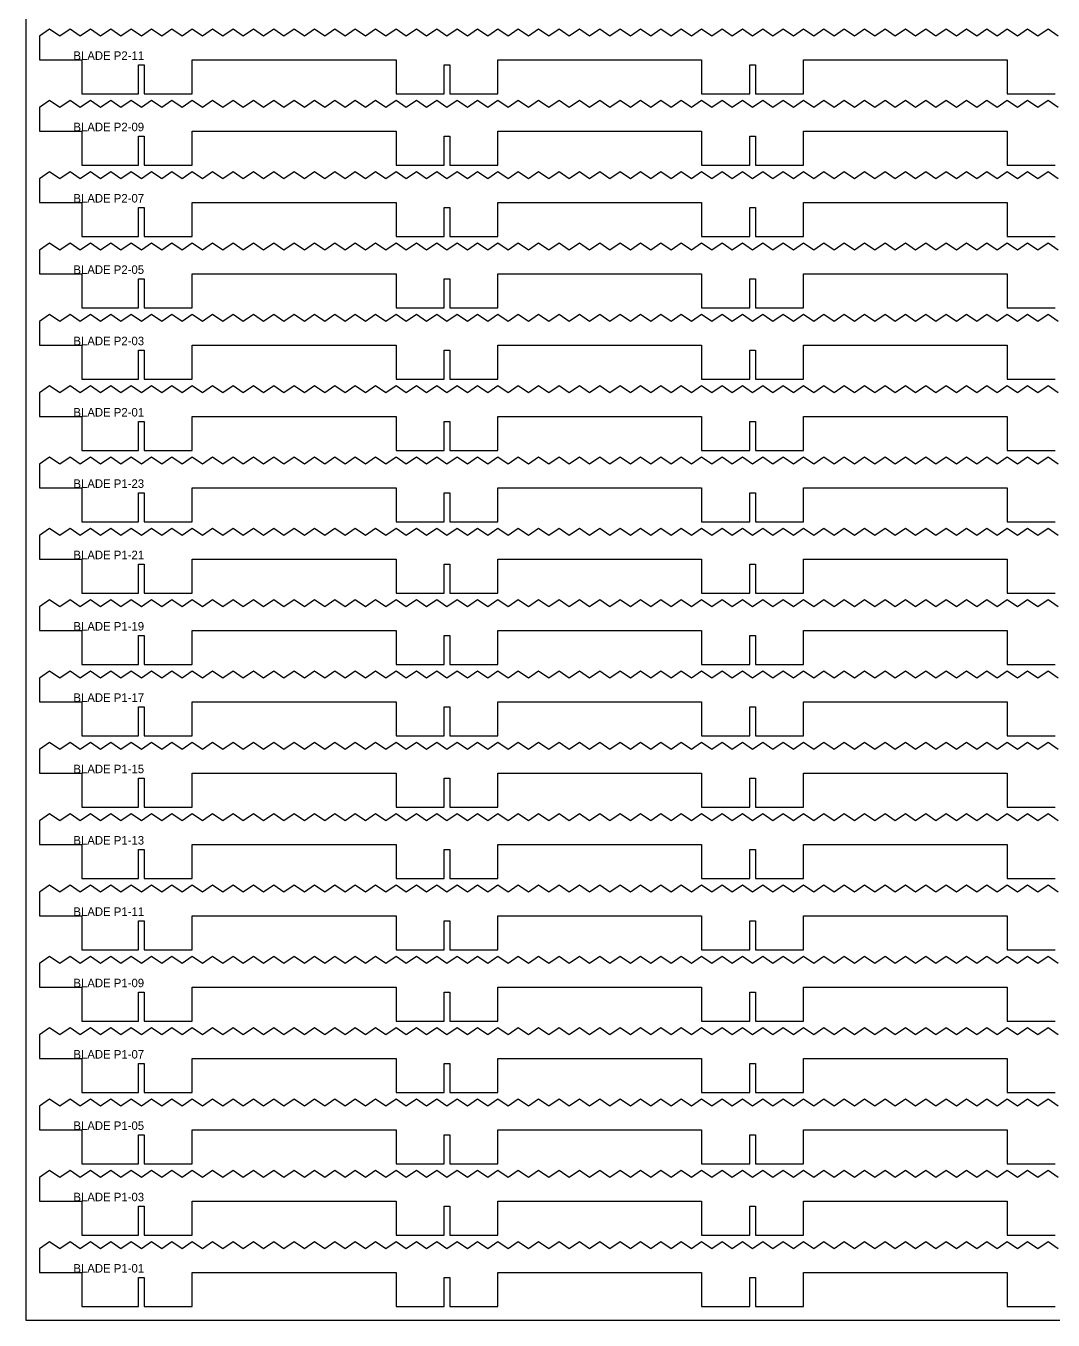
# Model space of a CAD drawing. Header units: millimetres. Extents: x 0 to 3048, y 0 to 1544.
# Drawn here: x 0 to 605, y 0 to 762 of the extents above; entities that cross this region are included whole.
import ezdxf

# ---------------------------------------------------------------- set-up
doc = ezdxf.new("R2010")
doc.units = ezdxf.units.MM
for name, color, linetype in [('CUT', 1, 'Continuous'), ('LABELS', 3, 'Continuous'), ('SHEET', 8, 'Continuous')]:
    doc.layers.add(name, color=color, linetype=linetype)

msp = doc.modelspace()

# ---------------------------------------------------------------- linework, layer by layer
at = {"layer": 'CUT'}
for points in [[(608, 756), (602, 760), (596, 756), (590, 760), (584, 756), (578, 760), (572, 756), (566, 760), (560, 756), (554, 760), (548, 756), (542, 760), (536, 756), (530, 760), (524, 756), (518, 760), (512, 756), (506, 760), (500, 756), (494, 760), (488, 756), (482, 760), (476, 756), (470, 760), (464, 756), (458, 760), (452, 756), (446, 760), (440, 756), (434, 760), (428, 756), (422, 760), (416, 756), (410, 760), (404, 756), (398, 760), (392, 756), (386, 760), (380, 756), (374, 760), (368, 756), (362, 760), (356, 756), (350, 760), (344, 756), (338, 760), (332, 756), (326, 760), (320, 756), (314, 760), (308, 756), (302, 760), (296, 756), (290, 760), (284, 756), (278, 760), (272, 756), (266, 760), (260, 756), (254, 760), (248, 756), (242, 760), (236, 756), (230, 760), (224, 756), (218, 760), (212, 756), (206, 760), (200, 756), (194, 760), (188, 756), (182, 760), (176, 756), (170, 760), (164, 756), (158, 760), (152, 756), (146, 760), (140, 756), (134, 760), (128, 756), (122, 760), (116, 756), (110, 760), (104, 756), (98, 760), (92, 756), (86, 760), (80, 756), (74, 760), (68, 756), (62, 760), (56, 756), (50, 760), (44, 756), (38, 760), (32, 756), (26, 760), (20, 756), (14, 760), (8, 756), (8, 742), (33, 742), (33, 722), (66.3, 722), (66.3, 739), (69.7, 739), (69.7, 722), (98, 722), (98, 742), (218, 742), (218, 722), (246.3, 722), (246.3, 739), (249.7, 739), (249.7, 722), (278, 722), (278, 742), (398, 742), (398, 722), (426.3, 722), (426.3, 739), (429.7, 739), (429.7, 722), (458, 722), (458, 742), (578, 742), (578, 722), (606.3, 722)], [(608, 714), (602, 718), (596, 714), (590, 718), (584, 714), (578, 718), (572, 714), (566, 718), (560, 714), (554, 718), (548, 714), (542, 718), (536, 714), (530, 718), (524, 714), (518, 718), (512, 714), (506, 718), (500, 714), (494, 718), (488, 714), (482, 718), (476, 714), (470, 718), (464, 714), (458, 718), (452, 714), (446, 718), (440, 714), (434, 718), (428, 714), (422, 718), (416, 714), (410, 718), (404, 714), (398, 718), (392, 714), (386, 718), (380, 714), (374, 718), (368, 714), (362, 718), (356, 714), (350, 718), (344, 714), (338, 718), (332, 714), (326, 718), (320, 714), (314, 718), (308, 714), (302, 718), (296, 714), (290, 718), (284, 714), (278, 718), (272, 714), (266, 718), (260, 714), (254, 718), (248, 714), (242, 718), (236, 714), (230, 718), (224, 714), (218, 718), (212, 714), (206, 718), (200, 714), (194, 718), (188, 714), (182, 718), (176, 714), (170, 718), (164, 714), (158, 718), (152, 714), (146, 718), (140, 714), (134, 718), (128, 714), (122, 718), (116, 714), (110, 718), (104, 714), (98, 718), (92, 714), (86, 718), (80, 714), (74, 718), (68, 714), (62, 718), (56, 714), (50, 718), (44, 714), (38, 718), (32, 714), (26, 718), (20, 714), (14, 718), (8, 714), (8, 700), (33, 700), (33, 680), (66.3, 680), (66.3, 697), (69.7, 697), (69.7, 680), (98, 680), (98, 700), (218, 700), (218, 680), (246.3, 680), (246.3, 697), (249.7, 697), (249.7, 680), (278, 680), (278, 700), (398, 700), (398, 680), (426.3, 680), (426.3, 697), (429.7, 697), (429.7, 680), (458, 680), (458, 700), (578, 700), (578, 680), (606.3, 680)], [(608, 672), (602, 676), (596, 672), (590, 676), (584, 672), (578, 676), (572, 672), (566, 676), (560, 672), (554, 676), (548, 672), (542, 676), (536, 672), (530, 676), (524, 672), (518, 676), (512, 672), (506, 676), (500, 672), (494, 676), (488, 672), (482, 676), (476, 672), (470, 676), (464, 672), (458, 676), (452, 672), (446, 676), (440, 672), (434, 676), (428, 672), (422, 676), (416, 672), (410, 676), (404, 672), (398, 676), (392, 672), (386, 676), (380, 672), (374, 676), (368, 672), (362, 676), (356, 672), (350, 676), (344, 672), (338, 676), (332, 672), (326, 676), (320, 672), (314, 676), (308, 672), (302, 676), (296, 672), (290, 676), (284, 672), (278, 676), (272, 672), (266, 676), (260, 672), (254, 676), (248, 672), (242, 676), (236, 672), (230, 676), (224, 672), (218, 676), (212, 672), (206, 676), (200, 672), (194, 676), (188, 672), (182, 676), (176, 672), (170, 676), (164, 672), (158, 676), (152, 672), (146, 676), (140, 672), (134, 676), (128, 672), (122, 676), (116, 672), (110, 676), (104, 672), (98, 676), (92, 672), (86, 676), (80, 672), (74, 676), (68, 672), (62, 676), (56, 672), (50, 676), (44, 672), (38, 676), (32, 672), (26, 676), (20, 672), (14, 676), (8, 672), (8, 658), (33, 658), (33, 638), (66.3, 638), (66.3, 655), (69.7, 655), (69.7, 638), (98, 638), (98, 658), (218, 658), (218, 638), (246.3, 638), (246.3, 655), (249.7, 655), (249.7, 638), (278, 638), (278, 658), (398, 658), (398, 638), (426.3, 638), (426.3, 655), (429.7, 655), (429.7, 638), (458, 638), (458, 658), (578, 658), (578, 638), (606.3, 638)], [(608, 630), (602, 634), (596, 630), (590, 634), (584, 630), (578, 634), (572, 630), (566, 634), (560, 630), (554, 634), (548, 630), (542, 634), (536, 630), (530, 634), (524, 630), (518, 634), (512, 630), (506, 634), (500, 630), (494, 634), (488, 630), (482, 634), (476, 630), (470, 634), (464, 630), (458, 634), (452, 630), (446, 634), (440, 630), (434, 634), (428, 630), (422, 634), (416, 630), (410, 634), (404, 630), (398, 634), (392, 630), (386, 634), (380, 630), (374, 634), (368, 630), (362, 634), (356, 630), (350, 634), (344, 630), (338, 634), (332, 630), (326, 634), (320, 630), (314, 634), (308, 630), (302, 634), (296, 630), (290, 634), (284, 630), (278, 634), (272, 630), (266, 634), (260, 630), (254, 634), (248, 630), (242, 634), (236, 630), (230, 634), (224, 630), (218, 634), (212, 630), (206, 634), (200, 630), (194, 634), (188, 630), (182, 634), (176, 630), (170, 634), (164, 630), (158, 634), (152, 630), (146, 634), (140, 630), (134, 634), (128, 630), (122, 634), (116, 630), (110, 634), (104, 630), (98, 634), (92, 630), (86, 634), (80, 630), (74, 634), (68, 630), (62, 634), (56, 630), (50, 634), (44, 630), (38, 634), (32, 630), (26, 634), (20, 630), (14, 634), (8, 630), (8, 616), (33, 616), (33, 596), (66.3, 596), (66.3, 613), (69.7, 613), (69.7, 596), (98, 596), (98, 616), (218, 616), (218, 596), (246.3, 596), (246.3, 613), (249.7, 613), (249.7, 596), (278, 596), (278, 616), (398, 616), (398, 596), (426.3, 596), (426.3, 613), (429.7, 613), (429.7, 596), (458, 596), (458, 616), (578, 616), (578, 596), (606.3, 596)], [(608, 588), (602, 592), (596, 588), (590, 592), (584, 588), (578, 592), (572, 588), (566, 592), (560, 588), (554, 592), (548, 588), (542, 592), (536, 588), (530, 592), (524, 588), (518, 592), (512, 588), (506, 592), (500, 588), (494, 592), (488, 588), (482, 592), (476, 588), (470, 592), (464, 588), (458, 592), (452, 588), (446, 592), (440, 588), (434, 592), (428, 588), (422, 592), (416, 588), (410, 592), (404, 588), (398, 592), (392, 588), (386, 592), (380, 588), (374, 592), (368, 588), (362, 592), (356, 588), (350, 592), (344, 588), (338, 592), (332, 588), (326, 592), (320, 588), (314, 592), (308, 588), (302, 592), (296, 588), (290, 592), (284, 588), (278, 592), (272, 588), (266, 592), (260, 588), (254, 592), (248, 588), (242, 592), (236, 588), (230, 592), (224, 588), (218, 592), (212, 588), (206, 592), (200, 588), (194, 592), (188, 588), (182, 592), (176, 588), (170, 592), (164, 588), (158, 592), (152, 588), (146, 592), (140, 588), (134, 592), (128, 588), (122, 592), (116, 588), (110, 592), (104, 588), (98, 592), (92, 588), (86, 592), (80, 588), (74, 592), (68, 588), (62, 592), (56, 588), (50, 592), (44, 588), (38, 592), (32, 588), (26, 592), (20, 588), (14, 592), (8, 588), (8, 574), (33, 574), (33, 554), (66.3, 554), (66.3, 571), (69.7, 571), (69.7, 554), (98, 554), (98, 574), (218, 574), (218, 554), (246.3, 554), (246.3, 571), (249.7, 571), (249.7, 554), (278, 554), (278, 574), (398, 574), (398, 554), (426.3, 554), (426.3, 571), (429.7, 571), (429.7, 554), (458, 554), (458, 574), (578, 574), (578, 554), (606.3, 554)], [(608, 546), (602, 550), (596, 546), (590, 550), (584, 546), (578, 550), (572, 546), (566, 550), (560, 546), (554, 550), (548, 546), (542, 550), (536, 546), (530, 550), (524, 546), (518, 550), (512, 546), (506, 550), (500, 546), (494, 550), (488, 546), (482, 550), (476, 546), (470, 550), (464, 546), (458, 550), (452, 546), (446, 550), (440, 546), (434, 550), (428, 546), (422, 550), (416, 546), (410, 550), (404, 546), (398, 550), (392, 546), (386, 550), (380, 546), (374, 550), (368, 546), (362, 550), (356, 546), (350, 550), (344, 546), (338, 550), (332, 546), (326, 550), (320, 546), (314, 550), (308, 546), (302, 550), (296, 546), (290, 550), (284, 546), (278, 550), (272, 546), (266, 550), (260, 546), (254, 550), (248, 546), (242, 550), (236, 546), (230, 550), (224, 546), (218, 550), (212, 546), (206, 550), (200, 546), (194, 550), (188, 546), (182, 550), (176, 546), (170, 550), (164, 546), (158, 550), (152, 546), (146, 550), (140, 546), (134, 550), (128, 546), (122, 550), (116, 546), (110, 550), (104, 546), (98, 550), (92, 546), (86, 550), (80, 546), (74, 550), (68, 546), (62, 550), (56, 546), (50, 550), (44, 546), (38, 550), (32, 546), (26, 550), (20, 546), (14, 550), (8, 546), (8, 532), (33, 532), (33, 512), (66.3, 512), (66.3, 529), (69.7, 529), (69.7, 512), (98, 512), (98, 532), (218, 532), (218, 512), (246.3, 512), (246.3, 529), (249.7, 529), (249.7, 512), (278, 512), (278, 532), (398, 532), (398, 512), (426.3, 512), (426.3, 529), (429.7, 529), (429.7, 512), (458, 512), (458, 532), (578, 532), (578, 512), (606.3, 512)], [(608, 504), (602, 508), (596, 504), (590, 508), (584, 504), (578, 508), (572, 504), (566, 508), (560, 504), (554, 508), (548, 504), (542, 508), (536, 504), (530, 508), (524, 504), (518, 508), (512, 504), (506, 508), (500, 504), (494, 508), (488, 504), (482, 508), (476, 504), (470, 508), (464, 504), (458, 508), (452, 504), (446, 508), (440, 504), (434, 508), (428, 504), (422, 508), (416, 504), (410, 508), (404, 504), (398, 508), (392, 504), (386, 508), (380, 504), (374, 508), (368, 504), (362, 508), (356, 504), (350, 508), (344, 504), (338, 508), (332, 504), (326, 508), (320, 504), (314, 508), (308, 504), (302, 508), (296, 504), (290, 508), (284, 504), (278, 508), (272, 504), (266, 508), (260, 504), (254, 508), (248, 504), (242, 508), (236, 504), (230, 508), (224, 504), (218, 508), (212, 504), (206, 508), (200, 504), (194, 508), (188, 504), (182, 508), (176, 504), (170, 508), (164, 504), (158, 508), (152, 504), (146, 508), (140, 504), (134, 508), (128, 504), (122, 508), (116, 504), (110, 508), (104, 504), (98, 508), (92, 504), (86, 508), (80, 504), (74, 508), (68, 504), (62, 508), (56, 504), (50, 508), (44, 504), (38, 508), (32, 504), (26, 508), (20, 504), (14, 508), (8, 504), (8, 490), (33, 490), (33, 470), (66.3, 470), (66.3, 487), (69.7, 487), (69.7, 470), (98, 470), (98, 490), (218, 490), (218, 470), (246.3, 470), (246.3, 487), (249.7, 487), (249.7, 470), (278, 470), (278, 490), (398, 490), (398, 470), (426.3, 470), (426.3, 487), (429.7, 487), (429.7, 470), (458, 470), (458, 490), (578, 490), (578, 470), (606.3, 470)], [(608, 462), (602, 466), (596, 462), (590, 466), (584, 462), (578, 466), (572, 462), (566, 466), (560, 462), (554, 466), (548, 462), (542, 466), (536, 462), (530, 466), (524, 462), (518, 466), (512, 462), (506, 466), (500, 462), (494, 466), (488, 462), (482, 466), (476, 462), (470, 466), (464, 462), (458, 466), (452, 462), (446, 466), (440, 462), (434, 466), (428, 462), (422, 466), (416, 462), (410, 466), (404, 462), (398, 466), (392, 462), (386, 466), (380, 462), (374, 466), (368, 462), (362, 466), (356, 462), (350, 466), (344, 462), (338, 466), (332, 462), (326, 466), (320, 462), (314, 466), (308, 462), (302, 466), (296, 462), (290, 466), (284, 462), (278, 466), (272, 462), (266, 466), (260, 462), (254, 466), (248, 462), (242, 466), (236, 462), (230, 466), (224, 462), (218, 466), (212, 462), (206, 466), (200, 462), (194, 466), (188, 462), (182, 466), (176, 462), (170, 466), (164, 462), (158, 466), (152, 462), (146, 466), (140, 462), (134, 466), (128, 462), (122, 466), (116, 462), (110, 466), (104, 462), (98, 466), (92, 462), (86, 466), (80, 462), (74, 466), (68, 462), (62, 466), (56, 462), (50, 466), (44, 462), (38, 466), (32, 462), (26, 466), (20, 462), (14, 466), (8, 462), (8, 448), (33, 448), (33, 428), (66.3, 428), (66.3, 445), (69.7, 445), (69.7, 428), (98, 428), (98, 448), (218, 448), (218, 428), (246.3, 428), (246.3, 445), (249.7, 445), (249.7, 428), (278, 428), (278, 448), (398, 448), (398, 428), (426.3, 428), (426.3, 445), (429.7, 445), (429.7, 428), (458, 428), (458, 448), (578, 448), (578, 428), (606.3, 428)], [(608, 420), (602, 424), (596, 420), (590, 424), (584, 420), (578, 424), (572, 420), (566, 424), (560, 420), (554, 424), (548, 420), (542, 424), (536, 420), (530, 424), (524, 420), (518, 424), (512, 420), (506, 424), (500, 420), (494, 424), (488, 420), (482, 424), (476, 420), (470, 424), (464, 420), (458, 424), (452, 420), (446, 424), (440, 420), (434, 424), (428, 420), (422, 424), (416, 420), (410, 424), (404, 420), (398, 424), (392, 420), (386, 424), (380, 420), (374, 424), (368, 420), (362, 424), (356, 420), (350, 424), (344, 420), (338, 424), (332, 420), (326, 424), (320, 420), (314, 424), (308, 420), (302, 424), (296, 420), (290, 424), (284, 420), (278, 424), (272, 420), (266, 424), (260, 420), (254, 424), (248, 420), (242, 424), (236, 420), (230, 424), (224, 420), (218, 424), (212, 420), (206, 424), (200, 420), (194, 424), (188, 420), (182, 424), (176, 420), (170, 424), (164, 420), (158, 424), (152, 420), (146, 424), (140, 420), (134, 424), (128, 420), (122, 424), (116, 420), (110, 424), (104, 420), (98, 424), (92, 420), (86, 424), (80, 420), (74, 424), (68, 420), (62, 424), (56, 420), (50, 424), (44, 420), (38, 424), (32, 420), (26, 424), (20, 420), (14, 424), (8, 420), (8, 406), (33, 406), (33, 386), (66.3, 386), (66.3, 403), (69.7, 403), (69.7, 386), (98, 386), (98, 406), (218, 406), (218, 386), (246.3, 386), (246.3, 403), (249.7, 403), (249.7, 386), (278, 386), (278, 406), (398, 406), (398, 386), (426.3, 386), (426.3, 403), (429.7, 403), (429.7, 386), (458, 386), (458, 406), (578, 406), (578, 386), (606.3, 386)], [(608, 378), (602, 382), (596, 378), (590, 382), (584, 378), (578, 382), (572, 378), (566, 382), (560, 378), (554, 382), (548, 378), (542, 382), (536, 378), (530, 382), (524, 378), (518, 382), (512, 378), (506, 382), (500, 378), (494, 382), (488, 378), (482, 382), (476, 378), (470, 382), (464, 378), (458, 382), (452, 378), (446, 382), (440, 378), (434, 382), (428, 378), (422, 382), (416, 378), (410, 382), (404, 378), (398, 382), (392, 378), (386, 382), (380, 378), (374, 382), (368, 378), (362, 382), (356, 378), (350, 382), (344, 378), (338, 382), (332, 378), (326, 382), (320, 378), (314, 382), (308, 378), (302, 382), (296, 378), (290, 382), (284, 378), (278, 382), (272, 378), (266, 382), (260, 378), (254, 382), (248, 378), (242, 382), (236, 378), (230, 382), (224, 378), (218, 382), (212, 378), (206, 382), (200, 378), (194, 382), (188, 378), (182, 382), (176, 378), (170, 382), (164, 378), (158, 382), (152, 378), (146, 382), (140, 378), (134, 382), (128, 378), (122, 382), (116, 378), (110, 382), (104, 378), (98, 382), (92, 378), (86, 382), (80, 378), (74, 382), (68, 378), (62, 382), (56, 378), (50, 382), (44, 378), (38, 382), (32, 378), (26, 382), (20, 378), (14, 382), (8, 378), (8, 364), (33, 364), (33, 344), (66.3, 344), (66.3, 361), (69.7, 361), (69.7, 344), (98, 344), (98, 364), (218, 364), (218, 344), (246.3, 344), (246.3, 361), (249.7, 361), (249.7, 344), (278, 344), (278, 364), (398, 364), (398, 344), (426.3, 344), (426.3, 361), (429.7, 361), (429.7, 344), (458, 344), (458, 364), (578, 364), (578, 344), (606.3, 344)], [(608, 336), (602, 340), (596, 336), (590, 340), (584, 336), (578, 340), (572, 336), (566, 340), (560, 336), (554, 340), (548, 336), (542, 340), (536, 336), (530, 340), (524, 336), (518, 340), (512, 336), (506, 340), (500, 336), (494, 340), (488, 336), (482, 340), (476, 336), (470, 340), (464, 336), (458, 340), (452, 336), (446, 340), (440, 336), (434, 340), (428, 336), (422, 340), (416, 336), (410, 340), (404, 336), (398, 340), (392, 336), (386, 340), (380, 336), (374, 340), (368, 336), (362, 340), (356, 336), (350, 340), (344, 336), (338, 340), (332, 336), (326, 340), (320, 336), (314, 340), (308, 336), (302, 340), (296, 336), (290, 340), (284, 336), (278, 340), (272, 336), (266, 340), (260, 336), (254, 340), (248, 336), (242, 340), (236, 336), (230, 340), (224, 336), (218, 340), (212, 336), (206, 340), (200, 336), (194, 340), (188, 336), (182, 340), (176, 336), (170, 340), (164, 336), (158, 340), (152, 336), (146, 340), (140, 336), (134, 340), (128, 336), (122, 340), (116, 336), (110, 340), (104, 336), (98, 340), (92, 336), (86, 340), (80, 336), (74, 340), (68, 336), (62, 340), (56, 336), (50, 340), (44, 336), (38, 340), (32, 336), (26, 340), (20, 336), (14, 340), (8, 336), (8, 322), (33, 322), (33, 302), (66.3, 302), (66.3, 319), (69.7, 319), (69.7, 302), (98, 302), (98, 322), (218, 322), (218, 302), (246.3, 302), (246.3, 319), (249.7, 319), (249.7, 302), (278, 302), (278, 322), (398, 322), (398, 302), (426.3, 302), (426.3, 319), (429.7, 319), (429.7, 302), (458, 302), (458, 322), (578, 322), (578, 302), (606.3, 302)], [(608, 294), (602, 298), (596, 294), (590, 298), (584, 294), (578, 298), (572, 294), (566, 298), (560, 294), (554, 298), (548, 294), (542, 298), (536, 294), (530, 298), (524, 294), (518, 298), (512, 294), (506, 298), (500, 294), (494, 298), (488, 294), (482, 298), (476, 294), (470, 298), (464, 294), (458, 298), (452, 294), (446, 298), (440, 294), (434, 298), (428, 294), (422, 298), (416, 294), (410, 298), (404, 294), (398, 298), (392, 294), (386, 298), (380, 294), (374, 298), (368, 294), (362, 298), (356, 294), (350, 298), (344, 294), (338, 298), (332, 294), (326, 298), (320, 294), (314, 298), (308, 294), (302, 298), (296, 294), (290, 298), (284, 294), (278, 298), (272, 294), (266, 298), (260, 294), (254, 298), (248, 294), (242, 298), (236, 294), (230, 298), (224, 294), (218, 298), (212, 294), (206, 298), (200, 294), (194, 298), (188, 294), (182, 298), (176, 294), (170, 298), (164, 294), (158, 298), (152, 294), (146, 298), (140, 294), (134, 298), (128, 294), (122, 298), (116, 294), (110, 298), (104, 294), (98, 298), (92, 294), (86, 298), (80, 294), (74, 298), (68, 294), (62, 298), (56, 294), (50, 298), (44, 294), (38, 298), (32, 294), (26, 298), (20, 294), (14, 298), (8, 294), (8, 280), (33, 280), (33, 260), (66.3, 260), (66.3, 277), (69.7, 277), (69.7, 260), (98, 260), (98, 280), (218, 280), (218, 260), (246.3, 260), (246.3, 277), (249.7, 277), (249.7, 260), (278, 260), (278, 280), (398, 280), (398, 260), (426.3, 260), (426.3, 277), (429.7, 277), (429.7, 260), (458, 260), (458, 280), (578, 280), (578, 260), (606.3, 260)], [(608, 252), (602, 256), (596, 252), (590, 256), (584, 252), (578, 256), (572, 252), (566, 256), (560, 252), (554, 256), (548, 252), (542, 256), (536, 252), (530, 256), (524, 252), (518, 256), (512, 252), (506, 256), (500, 252), (494, 256), (488, 252), (482, 256), (476, 252), (470, 256), (464, 252), (458, 256), (452, 252), (446, 256), (440, 252), (434, 256), (428, 252), (422, 256), (416, 252), (410, 256), (404, 252), (398, 256), (392, 252), (386, 256), (380, 252), (374, 256), (368, 252), (362, 256), (356, 252), (350, 256), (344, 252), (338, 256), (332, 252), (326, 256), (320, 252), (314, 256), (308, 252), (302, 256), (296, 252), (290, 256), (284, 252), (278, 256), (272, 252), (266, 256), (260, 252), (254, 256), (248, 252), (242, 256), (236, 252), (230, 256), (224, 252), (218, 256), (212, 252), (206, 256), (200, 252), (194, 256), (188, 252), (182, 256), (176, 252), (170, 256), (164, 252), (158, 256), (152, 252), (146, 256), (140, 252), (134, 256), (128, 252), (122, 256), (116, 252), (110, 256), (104, 252), (98, 256), (92, 252), (86, 256), (80, 252), (74, 256), (68, 252), (62, 256), (56, 252), (50, 256), (44, 252), (38, 256), (32, 252), (26, 256), (20, 252), (14, 256), (8, 252), (8, 238), (33, 238), (33, 218), (66.3, 218), (66.3, 235), (69.7, 235), (69.7, 218), (98, 218), (98, 238), (218, 238), (218, 218), (246.3, 218), (246.3, 235), (249.7, 235), (249.7, 218), (278, 218), (278, 238), (398, 238), (398, 218), (426.3, 218), (426.3, 235), (429.7, 235), (429.7, 218), (458, 218), (458, 238), (578, 238), (578, 218), (606.3, 218)], [(608, 210), (602, 214), (596, 210), (590, 214), (584, 210), (578, 214), (572, 210), (566, 214), (560, 210), (554, 214), (548, 210), (542, 214), (536, 210), (530, 214), (524, 210), (518, 214), (512, 210), (506, 214), (500, 210), (494, 214), (488, 210), (482, 214), (476, 210), (470, 214), (464, 210), (458, 214), (452, 210), (446, 214), (440, 210), (434, 214), (428, 210), (422, 214), (416, 210), (410, 214), (404, 210), (398, 214), (392, 210), (386, 214), (380, 210), (374, 214), (368, 210), (362, 214), (356, 210), (350, 214), (344, 210), (338, 214), (332, 210), (326, 214), (320, 210), (314, 214), (308, 210), (302, 214), (296, 210), (290, 214), (284, 210), (278, 214), (272, 210), (266, 214), (260, 210), (254, 214), (248, 210), (242, 214), (236, 210), (230, 214), (224, 210), (218, 214), (212, 210), (206, 214), (200, 210), (194, 214), (188, 210), (182, 214), (176, 210), (170, 214), (164, 210), (158, 214), (152, 210), (146, 214), (140, 210), (134, 214), (128, 210), (122, 214), (116, 210), (110, 214), (104, 210), (98, 214), (92, 210), (86, 214), (80, 210), (74, 214), (68, 210), (62, 214), (56, 210), (50, 214), (44, 210), (38, 214), (32, 210), (26, 214), (20, 210), (14, 214), (8, 210), (8, 196), (33, 196), (33, 176), (66.3, 176), (66.3, 193), (69.7, 193), (69.7, 176), (98, 176), (98, 196), (218, 196), (218, 176), (246.3, 176), (246.3, 193), (249.7, 193), (249.7, 176), (278, 176), (278, 196), (398, 196), (398, 176), (426.3, 176), (426.3, 193), (429.7, 193), (429.7, 176), (458, 176), (458, 196), (578, 196), (578, 176), (606.3, 176)], [(608, 168), (602, 172), (596, 168), (590, 172), (584, 168), (578, 172), (572, 168), (566, 172), (560, 168), (554, 172), (548, 168), (542, 172), (536, 168), (530, 172), (524, 168), (518, 172), (512, 168), (506, 172), (500, 168), (494, 172), (488, 168), (482, 172), (476, 168), (470, 172), (464, 168), (458, 172), (452, 168), (446, 172), (440, 168), (434, 172), (428, 168), (422, 172), (416, 168), (410, 172), (404, 168), (398, 172), (392, 168), (386, 172), (380, 168), (374, 172), (368, 168), (362, 172), (356, 168), (350, 172), (344, 168), (338, 172), (332, 168), (326, 172), (320, 168), (314, 172), (308, 168), (302, 172), (296, 168), (290, 172), (284, 168), (278, 172), (272, 168), (266, 172), (260, 168), (254, 172), (248, 168), (242, 172), (236, 168), (230, 172), (224, 168), (218, 172), (212, 168), (206, 172), (200, 168), (194, 172), (188, 168), (182, 172), (176, 168), (170, 172), (164, 168), (158, 172), (152, 168), (146, 172), (140, 168), (134, 172), (128, 168), (122, 172), (116, 168), (110, 172), (104, 168), (98, 172), (92, 168), (86, 172), (80, 168), (74, 172), (68, 168), (62, 172), (56, 168), (50, 172), (44, 168), (38, 172), (32, 168), (26, 172), (20, 168), (14, 172), (8, 168), (8, 154), (33, 154), (33, 134), (66.3, 134), (66.3, 151), (69.7, 151), (69.7, 134), (98, 134), (98, 154), (218, 154), (218, 134), (246.3, 134), (246.3, 151), (249.7, 151), (249.7, 134), (278, 134), (278, 154), (398, 154), (398, 134), (426.3, 134), (426.3, 151), (429.7, 151), (429.7, 134), (458, 134), (458, 154), (578, 154), (578, 134), (606.3, 134)], [(608, 126), (602, 130), (596, 126), (590, 130), (584, 126), (578, 130), (572, 126), (566, 130), (560, 126), (554, 130), (548, 126), (542, 130), (536, 126), (530, 130), (524, 126), (518, 130), (512, 126), (506, 130), (500, 126), (494, 130), (488, 126), (482, 130), (476, 126), (470, 130), (464, 126), (458, 130), (452, 126), (446, 130), (440, 126), (434, 130), (428, 126), (422, 130), (416, 126), (410, 130), (404, 126), (398, 130), (392, 126), (386, 130), (380, 126), (374, 130), (368, 126), (362, 130), (356, 126), (350, 130), (344, 126), (338, 130), (332, 126), (326, 130), (320, 126), (314, 130), (308, 126), (302, 130), (296, 126), (290, 130), (284, 126), (278, 130), (272, 126), (266, 130), (260, 126), (254, 130), (248, 126), (242, 130), (236, 126), (230, 130), (224, 126), (218, 130), (212, 126), (206, 130), (200, 126), (194, 130), (188, 126), (182, 130), (176, 126), (170, 130), (164, 126), (158, 130), (152, 126), (146, 130), (140, 126), (134, 130), (128, 126), (122, 130), (116, 126), (110, 130), (104, 126), (98, 130), (92, 126), (86, 130), (80, 126), (74, 130), (68, 126), (62, 130), (56, 126), (50, 130), (44, 126), (38, 130), (32, 126), (26, 130), (20, 126), (14, 130), (8, 126), (8, 112), (33, 112), (33, 92), (66.3, 92), (66.3, 109), (69.7, 109), (69.7, 92), (98, 92), (98, 112), (218, 112), (218, 92), (246.3, 92), (246.3, 109), (249.7, 109), (249.7, 92), (278, 92), (278, 112), (398, 112), (398, 92), (426.3, 92), (426.3, 109), (429.7, 109), (429.7, 92), (458, 92), (458, 112), (578, 112), (578, 92), (606.3, 92)], [(608, 84), (602, 88), (596, 84), (590, 88), (584, 84), (578, 88), (572, 84), (566, 88), (560, 84), (554, 88), (548, 84), (542, 88), (536, 84), (530, 88), (524, 84), (518, 88), (512, 84), (506, 88), (500, 84), (494, 88), (488, 84), (482, 88), (476, 84), (470, 88), (464, 84), (458, 88), (452, 84), (446, 88), (440, 84), (434, 88), (428, 84), (422, 88), (416, 84), (410, 88), (404, 84), (398, 88), (392, 84), (386, 88), (380, 84), (374, 88), (368, 84), (362, 88), (356, 84), (350, 88), (344, 84), (338, 88), (332, 84), (326, 88), (320, 84), (314, 88), (308, 84), (302, 88), (296, 84), (290, 88), (284, 84), (278, 88), (272, 84), (266, 88), (260, 84), (254, 88), (248, 84), (242, 88), (236, 84), (230, 88), (224, 84), (218, 88), (212, 84), (206, 88), (200, 84), (194, 88), (188, 84), (182, 88), (176, 84), (170, 88), (164, 84), (158, 88), (152, 84), (146, 88), (140, 84), (134, 88), (128, 84), (122, 88), (116, 84), (110, 88), (104, 84), (98, 88), (92, 84), (86, 88), (80, 84), (74, 88), (68, 84), (62, 88), (56, 84), (50, 88), (44, 84), (38, 88), (32, 84), (26, 88), (20, 84), (14, 88), (8, 84), (8, 70), (33, 70), (33, 50), (66.3, 50), (66.3, 67), (69.7, 67), (69.7, 50), (98, 50), (98, 70), (218, 70), (218, 50), (246.3, 50), (246.3, 67), (249.7, 67), (249.7, 50), (278, 50), (278, 70), (398, 70), (398, 50), (426.3, 50), (426.3, 67), (429.7, 67), (429.7, 50), (458, 50), (458, 70), (578, 70), (578, 50), (606.3, 50)], [(608, 42), (602, 46), (596, 42), (590, 46), (584, 42), (578, 46), (572, 42), (566, 46), (560, 42), (554, 46), (548, 42), (542, 46), (536, 42), (530, 46), (524, 42), (518, 46), (512, 42), (506, 46), (500, 42), (494, 46), (488, 42), (482, 46), (476, 42), (470, 46), (464, 42), (458, 46), (452, 42), (446, 46), (440, 42), (434, 46), (428, 42), (422, 46), (416, 42), (410, 46), (404, 42), (398, 46), (392, 42), (386, 46), (380, 42), (374, 46), (368, 42), (362, 46), (356, 42), (350, 46), (344, 42), (338, 46), (332, 42), (326, 46), (320, 42), (314, 46), (308, 42), (302, 46), (296, 42), (290, 46), (284, 42), (278, 46), (272, 42), (266, 46), (260, 42), (254, 46), (248, 42), (242, 46), (236, 42), (230, 46), (224, 42), (218, 46), (212, 42), (206, 46), (200, 42), (194, 46), (188, 42), (182, 46), (176, 42), (170, 46), (164, 42), (158, 46), (152, 42), (146, 46), (140, 42), (134, 46), (128, 42), (122, 46), (116, 42), (110, 46), (104, 42), (98, 46), (92, 42), (86, 46), (80, 42), (74, 46), (68, 42), (62, 46), (56, 42), (50, 46), (44, 42), (38, 46), (32, 42), (26, 46), (20, 42), (14, 46), (8, 42), (8, 28), (33, 28), (33, 8), (66.3, 8), (66.3, 25), (69.7, 25), (69.7, 8), (98, 8), (98, 28), (218, 28), (218, 8), (246.3, 8), (246.3, 25), (249.7, 25), (249.7, 8), (278, 8), (278, 28), (398, 28), (398, 8), (426.3, 8), (426.3, 25), (429.7, 25), (429.7, 8), (458, 8), (458, 28), (578, 28), (578, 8), (606.3, 8)]]:
    msp.add_lwpolyline(points, dxfattribs=at)
at = {"layer": 'SHEET'}
msp.add_lwpolyline([(0, 0), (3048, 0), (3048, 1524), (0, 1524)], close=True, dxfattribs=at)

# ---------------------------------------------------------------- texts
at = {"layer": 'LABELS'}
for s, p in [('BLADE P2-11', (28, 742)), ('BLADE P2-09', (28, 700)), ('BLADE P2-07', (28, 658)), ('BLADE P2-05', (28, 616)), ('BLADE P2-03', (28, 574)), ('BLADE P2-01', (28, 532)), ('BLADE P1-23', (28, 490)), ('BLADE P1-21', (28, 448)), ('BLADE P1-19', (28, 406)), ('BLADE P1-17', (28, 364)), ('BLADE P1-15', (28, 322)), ('BLADE P1-13', (28, 280)), ('BLADE P1-11', (28, 238)), ('BLADE P1-09', (28, 196)), ('BLADE P1-07', (28, 154)), ('BLADE P1-05', (28, 112)), ('BLADE P1-03', (28, 70)), ('BLADE P1-01', (28, 28))]:
    msp.add_text(s, height=5, dxfattribs=at).set_placement(p)

doc.saveas('drawing.dxf')
